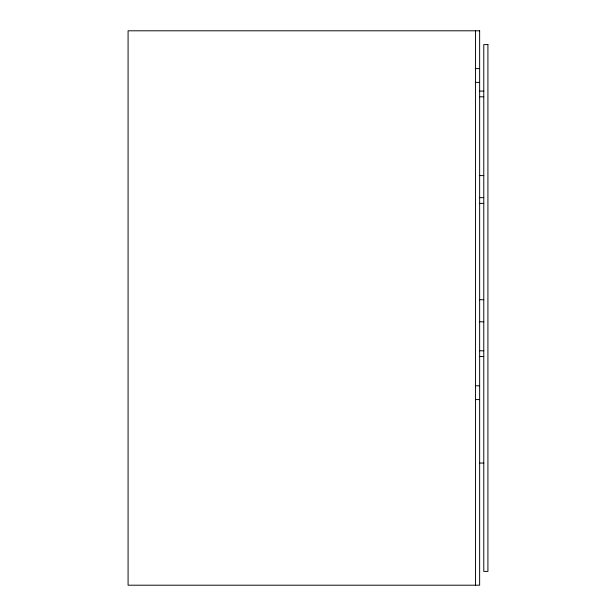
<?xml version="1.0" encoding="UTF-8"?>
<svg xmlns="http://www.w3.org/2000/svg" width="616" height="616" viewBox="0 0 616 616"><rect width="100%" height="100%" fill="white"/><g stroke="black" fill="none" stroke-linecap="round" stroke-linejoin="round"><path stroke-width="0.92" d="M475.506 68.599L479.641 68.599M475.506 82.39L479.641 82.39M479.641 91.091L483.776 91.091M479.641 96.797L483.776 96.797M479.641 175.591L483.776 175.591M479.641 197.659L483.776 197.659M479.641 203.372L483.776 203.372M479.641 299.723L483.776 299.723M479.641 321.791L483.776 321.791M479.641 350.774L483.776 350.774M479.641 356.487L483.776 356.487M475.506 385.793L479.641 385.793M475.506 399.584L479.641 399.584M479.641 463.055L483.776 463.055M475.506 30.8L475.506 585.2M479.641 30.8L128.082 30.8L128.082 585.2L479.641 585.2L479.641 30.8M487.918 44.591L483.776 44.591L483.776 571.409L487.918 571.409L487.918 44.591"/></g></svg>
